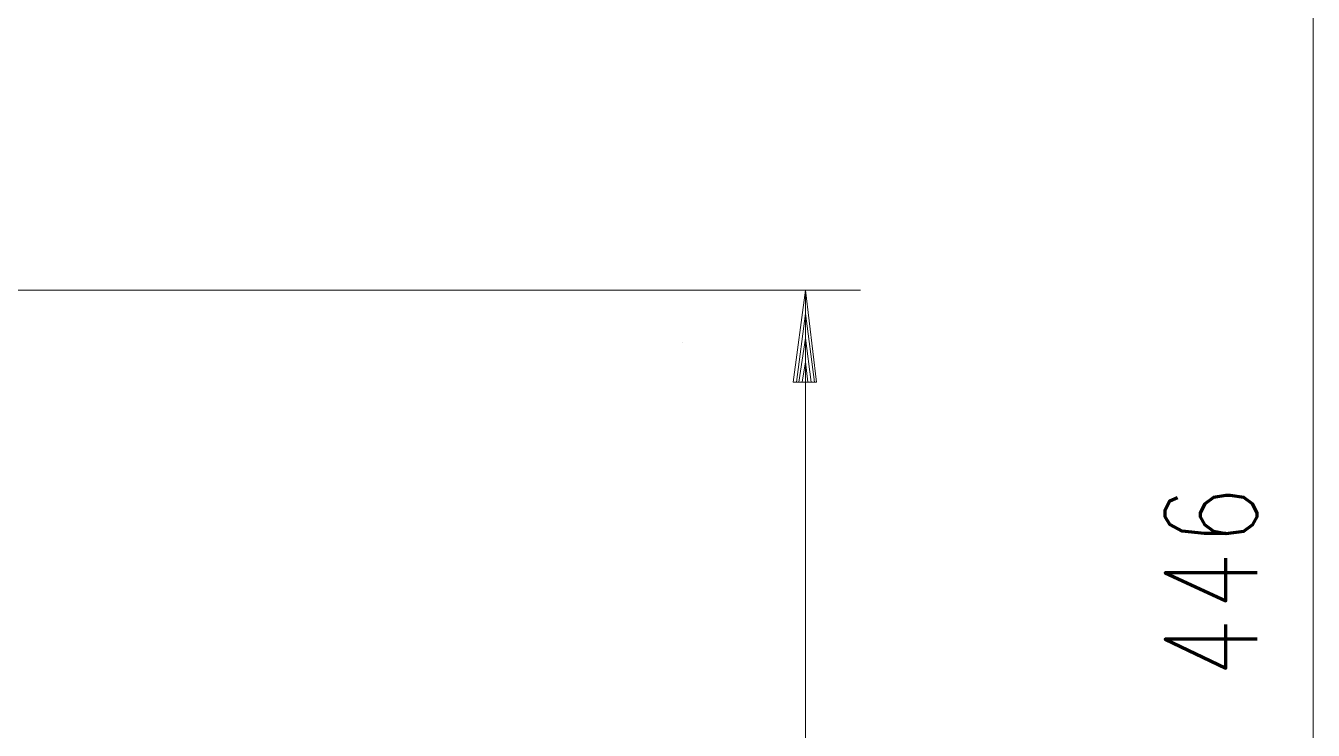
# Model space of a CAD drawing. Header units: metres. Extents: x 1223 to 5739, y -151236 to 19014.
# Drawn here: x 5383.26 to 5406.6, y -151033.51 to -151020.75 of the extents above; entities that cross this region are included whole.
import ezdxf

# ---------------------------------------------------------------- set-up
doc = ezdxf.new("R2010")
doc.units = ezdxf.units.M
doc.layers.add('PDF_Geometry', color=7, linetype='Continuous')

msp = doc.modelspace()

# ---------------------------------------------------------------- linework, layer by layer
at = {"layer": 'PDF_Geometry', "color": 8, "lineweight": 13}
for points in [[(5406.601, -151017.432), (5406.601, -151044.193)], [(5349.928, -151025.539), (5358.564, -151025.539), (5398.392, -151025.539)], [(5397.396, -151025.539), (5397.396, -151044.193)], [(5397.234, -151027.206), (5397.396, -151025.966), (5397.559, -151027.206)], [(5395.161, -151026.494), (5395.161, -151026.494)], [(5397.274, -151027.206), (5397.396, -151026.413), (5397.498, -151027.206)], [(5397.335, -151027.206), (5397.396, -151026.84), (5397.437, -151027.206)]]:
    msp.add_lwpolyline(points, dxfattribs=at)
msp.add_lwpolyline([(5397.599, -151027.206), (5397.396, -151025.539), (5397.173, -151027.206)], close=True, dxfattribs=at)
at = {"layer": 'PDF_Geometry', "color": 8, "lineweight": 70}
for points in [[(5405.016, -151029.949), (5405.341, -151029.908), (5405.504, -151029.786), (5405.585, -151029.644), (5405.585, -151029.583), (5405.504, -151029.42), (5405.341, -151029.299), (5405.097, -151029.258), (5405.016, -151029.258), (5404.793, -151029.299), (5404.63, -151029.42), (5404.549, -151029.583), (5404.549, -151029.644), (5404.63, -151029.786), (5404.793, -151029.908), (5405.016, -151029.949), (5404.63, -151029.949), (5404.224, -151029.908), (5404, -151029.786), (5403.919, -151029.644), (5403.919, -151029.522), (5404, -151029.359), (5404.142, -151029.299)], [(5405.585, -151030.66), (5403.919, -151030.66), (5405.016, -151031.168), (5405.016, -151030.396)], [(5405.585, -151031.859), (5403.919, -151031.859), (5405.016, -151032.387), (5405.016, -151031.595)]]:
    msp.add_lwpolyline(points, dxfattribs=at)

doc.saveas('drawing.dxf')
